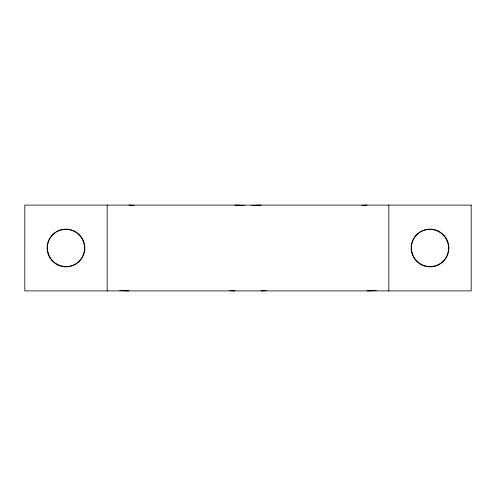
<?xml version="1.0" encoding="UTF-8"?>
<svg xmlns="http://www.w3.org/2000/svg" width="496" height="496" viewBox="0 0 496 496"><rect width="100%" height="100%" fill="white"/><g stroke="black" fill="none" stroke-linecap="round" stroke-linejoin="round"><path stroke-width="0.74" d="M388.827 205.102L388.827 290.898M107.173 205.102L107.173 290.898M234.937 205.108A18.662 1.891 5.9 0 1 244.026 205.53M234.937 290.892A18.662 1.891 -5.9 0 1 229.71 290.377M361.844 205.623A18.662 1.891 5.9 0 1 367.071 205.108M376.16 290.47A18.662 1.891 -5.9 0 1 367.071 290.892M251.974 205.53A18.662 1.891 -5.9 0 1 261.063 205.108M266.29 290.377A18.662 1.891 5.9 0 1 261.063 290.892M128.929 205.108A18.662 1.891 -5.9 0 1 134.156 205.623M128.929 290.892A18.662 1.891 5.9 0 1 119.84 290.47M471.2 205.102L24.8 205.102L24.806 290.898L471.2 290.898L471.2 205.102M419.566 263.723A18.879 18.879 0 0 0 448.849 249.184A18.879 18.879 0 0 0 421.619 231.093A18.879 18.879 0 0 0 419.566 263.723M56.55 264.349A18.879 18.879 0 0 0 84.859 248A18.879 18.879 0 0 0 56.55 231.651A18.879 18.879 0 0 0 56.55 264.349M48.038 252.669A18.668 18.47 45 0 0 79.143 261.163A18.668 18.47 45 0 0 70.655 230.051A18.668 18.47 45 0 0 48.038 252.669M412.064 252.669A18.668 18.47 45 0 0 443.176 261.163A18.668 18.47 45 0 0 434.688 230.051A18.668 18.47 45 0 0 412.064 252.669"/></g></svg>
